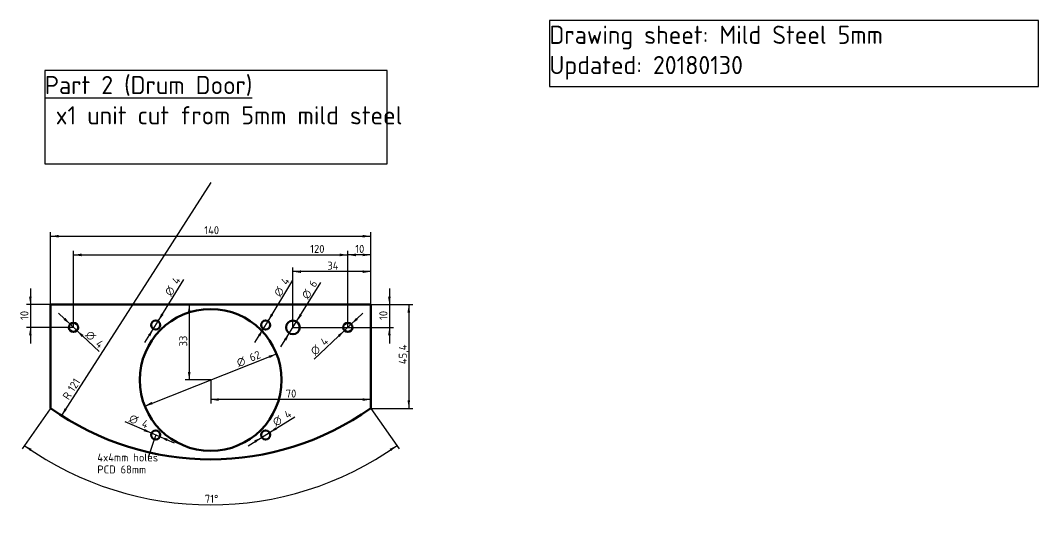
# Model space of a CAD drawing. Header units: millimetres. Extents: x -241 to 1487, y 11 to 833.
# Drawn here: x 732.1 to 1177.5, y 612.4 to 832.9 of the extents above; entities that cross this region are included whole.
import ezdxf
from ezdxf import colors
from ezdxf.entities.mleader import LeaderData, LeaderLine
from ezdxf.enums import TextEntityAlignment as Align
from ezdxf.math import Vec2, Vec3

# ---------------------------------------------------------------- set-up
doc = ezdxf.new("R2010")
doc.units = ezdxf.units.MM
doc.layers.add('Default', color=7, linetype='Continuous')
doc.layers.add('Dimensions', color=7, linetype='Continuous')
doc.styles.add('SEACAD_Solid_Edge_ISO', font='seiso.ttf')
doc.styles.add('SEACAD_Solid_Edge_ISO1_Symbols', font='semeci1.ttf')
doc.dimstyles.new('ISO_(mm)', dxfattribs={"dimtxt": 3.5, "dimasz": 3.5, "dimexe": 1.75, "dimexo": 0, "dimgap": 0.875, "dimtad": 1, "dimtxsty": 'SEACAD_Solid_Edge_ISO', "dimblk1": '_SE_FILLED', "dimblk2": '_SE_FILLED', "dimsah": 1, "dimcen": 1.75, "dimadec": 0, "dimazin": 0, "dimtfac": 0.5, "dimtmove": 0, "dimatfit": 3, "dimfxl": 1, "dimarcsym": 0})

# ---------------------------------------------------------------- blocks, each defined once
blk = doc.blocks.new('_SE_FILLED')
at = {"color": 0}
blk.add_line((0, 0), (-1, 0), dxfattribs=at)
blk.add_solid([(0, 0), (-1, -0.1665), (-1, 0.1665), (0, 0)], dxfattribs=at)
blk = doc.blocks.new('DMBLK123')
at = {"layer": 'Dimensions', "linetype": 'Continuous', "lineweight": 25}
for points in [[(737.06, 645.53), (733.85, 647.03), (736.4, 644.57)], [(894.32, 644.57), (896.87, 647.03), (893.66, 645.53)]]:
    blk.add_hatch(color=7, dxfattribs=at).paths.add_polyline_path(points)
at = {"layer": 'Dimensions', "color": 7, "linetype": 'Continuous', "lineweight": 25}
for p, q in [((745.21, 663.05), (732.84, 645.61)), ((885.36, 663.26), (897.88, 645.61))]:
    blk.add_line(p, q, dxfattribs=at)
blk.add_arc((815.36, 761.96), 140.9, 234.654, 305.346, dxfattribs=at)
at = {"layer": 'Dimensions', "color": 7, "linetype": 'Continuous', "lineweight": 25, "style": 'SEACAD_Solid_Edge_ISO'}
blk.add_text('71°', height=3.5, dxfattribs=at).set_placement((812.81, 625.44), align=Align.TOP_LEFT)
blk = doc.blocks.new('DMBLK124')
at = {"layer": 'Dimensions', "linetype": 'Continuous', "lineweight": 25}
for points in [[(748.86, 739.1), (745.36, 738.52), (748.86, 737.94)], [(881.86, 739.1), (881.86, 737.94), (885.36, 738.52)]]:
    blk.add_hatch(color=7, dxfattribs=at).paths.add_polyline_path(points)
at = {"layer": 'Dimensions', "color": 7, "linetype": 'Continuous', "lineweight": 25}
for p, q in [((745.36, 708.66), (745.36, 740.27)), ((885.36, 708.66), (885.36, 740.27)), ((745.36, 738.52), (885.36, 738.52))]:
    blk.add_line(p, q, dxfattribs=at)
at = {"layer": 'Dimensions', "color": 7, "linetype": 'Continuous', "lineweight": 25, "style": 'SEACAD_Solid_Edge_ISO'}
blk.add_text('140', height=3.5, dxfattribs=at).set_placement((812.57, 742.9), align=Align.TOP_LEFT)
blk = doc.blocks.new('DMBLK125')
at = {"layer": 'Dimensions', "linetype": 'Continuous', "lineweight": 25}
for points in [[(902.61, 705.16), (902.03, 708.66), (901.45, 705.16)], [(902.61, 666.76), (901.45, 666.76), (902.03, 663.26)]]:
    blk.add_hatch(color=7, dxfattribs=at).paths.add_polyline_path(points)
at = {"layer": 'Dimensions', "color": 7, "linetype": 'Continuous', "lineweight": 25}
for p, q in [((885.36, 708.66), (903.78, 708.66)), ((902.03, 708.66), (902.03, 663.26)), ((885.29, 663.26), (903.78, 663.26))]:
    blk.add_line(p, q, dxfattribs=at)
at = {"layer": 'Dimensions', "color": 7, "linetype": 'Continuous', "lineweight": 25, "style": 'SEACAD_Solid_Edge_ISO'}
blk.add_text('45,4', height=3.5, rotation=90, dxfattribs=at).set_placement((897.66, 682.58), align=Align.TOP_LEFT)
blk = doc.blocks.new('DMBLK126')
at = {"layer": 'Dimensions', "linetype": 'Continuous', "lineweight": 25}
blk.add_hatch(color=7, dxfattribs=at).paths.add_polyline_path([(752.49, 662.69), (751.5, 663.32), (750.11, 660.06)])
at = {"layer": 'Dimensions', "color": 7, "linetype": 'Continuous', "lineweight": 25}
blk.add_line((815.36, 761.96), (750.11, 660.06), dxfattribs=at)
at = {"layer": 'Dimensions', "color": 7, "linetype": 'Continuous', "lineweight": 25, "style": 'SEACAD_Solid_Edge_ISO'}
for s, p in [('121', (752.58, 672.04)), ('R', (750.34, 668.53))]:
    blk.add_text(s, height=3.5, rotation=57.3659, dxfattribs=at).set_placement(p, align=Align.TOP_LEFT)
blk = doc.blocks.new('DMBLK127')
at = {"layer": 'Dimensions', "linetype": 'Continuous', "lineweight": 25}
for points in [[(818.86, 666.51), (818.86, 667.67), (815.36, 667.09)], [(881.86, 666.51), (885.36, 667.09), (881.86, 667.67)]]:
    blk.add_hatch(color=7, dxfattribs=at).paths.add_polyline_path(points)
at = {"layer": 'Dimensions', "color": 7, "linetype": 'Continuous', "lineweight": 25}
for p, q in [((885.36, 708.66), (885.36, 665.34)), ((815.36, 675.66), (815.36, 665.34)), ((885.36, 667.09), (815.36, 667.09))]:
    blk.add_line(p, q, dxfattribs=at)
at = {"layer": 'Dimensions', "color": 7, "linetype": 'Continuous', "lineweight": 25, "style": 'SEACAD_Solid_Edge_ISO'}
blk.add_text('70', height=3.5, dxfattribs=at).set_placement((848.21, 671.47), align=Align.TOP_LEFT)
blk = doc.blocks.new('DMBLK128')
at = {"layer": 'Dimensions', "linetype": 'Continuous', "lineweight": 25}
for points in [[(806.56, 705.16), (805.97, 708.66), (805.39, 705.16)], [(806.56, 679.16), (805.39, 679.16), (805.97, 675.66)]]:
    blk.add_hatch(color=7, dxfattribs=at).paths.add_polyline_path(points)
at = {"layer": 'Dimensions', "color": 7, "linetype": 'Continuous', "lineweight": 25}
for p, q in [((745.36, 708.66), (807.72, 708.66)), ((805.97, 708.66), (805.97, 675.66)), ((815.36, 675.66), (804.22, 675.66))]:
    blk.add_line(p, q, dxfattribs=at)
at = {"layer": 'Dimensions', "color": 7, "linetype": 'Continuous', "lineweight": 25, "style": 'SEACAD_Solid_Edge_ISO'}
blk.add_text('33', height=3.5, rotation=90, dxfattribs=at).set_placement((801.6, 690.33), align=Align.TOP_LEFT)
blk = doc.blocks.new('DMBLK129')
at = {"layer": 'Dimensions', "linetype": 'Continuous', "lineweight": 25}
for points in [[(840.73, 686.29), (841.15, 685.21), (844.2, 687.04)], [(789.56, 666.11), (786.52, 664.28), (789.99, 665.02)]]:
    blk.add_hatch(color=7, dxfattribs=at).paths.add_polyline_path(points)
at = {"layer": 'Dimensions', "color": 7, "linetype": 'Continuous', "lineweight": 25}
blk.add_line((786.52, 664.28), (844.2, 687.04), dxfattribs=at)
for s, style, p in [('O', 'SEACAD_Solid_Edge_ISO1_Symbols', (826.29, 684.68)), ('62', 'SEACAD_Solid_Edge_ISO', (831.87, 686.88))]:
    blk.add_text(s, height=3.5, rotation=21.5313, dxfattribs=dict(at, style=style)).set_placement(p, align=Align.TOP_LEFT)
blk = doc.blocks.new('DMBLK130')
at = {"layer": 'Dimensions', "linetype": 'Continuous', "lineweight": 25}
for points in [[(878.86, 730.94), (875.36, 730.35), (878.86, 729.77)], [(881.86, 730.94), (881.86, 729.77), (885.36, 730.35)]]:
    blk.add_hatch(color=7, dxfattribs=at).paths.add_polyline_path(points)
at = {"layer": 'Dimensions', "color": 7, "linetype": 'Continuous', "lineweight": 25}
for p, q in [((875.36, 698.66), (875.36, 732.1)), ((885.36, 708.66), (885.36, 732.1)), ((885.36, 730.35), (875.36, 730.35))]:
    blk.add_line(p, q, dxfattribs=at)
at = {"layer": 'Dimensions', "color": 7, "linetype": 'Continuous', "lineweight": 25, "style": 'SEACAD_Solid_Edge_ISO'}
blk.add_text('10', height=3.5, dxfattribs=at).set_placement((878.61, 734.73), align=Align.TOP_LEFT)
blk = doc.blocks.new('DMBLK131')
at = {"layer": 'Dimensions', "linetype": 'Continuous', "lineweight": 25}
for points in [[(841.75, 704.71), (840.44, 701.41), (842.75, 704.1)], [(836.05, 695.3), (837.05, 694.7), (838.36, 697.99)]]:
    blk.add_hatch(color=7, dxfattribs=at).paths.add_polyline_path(points)
at = {"layer": 'Dimensions', "color": 7, "linetype": 'Continuous', "lineweight": 25}
for p, q in [((840.44, 701.41), (851.28, 719.28)), ((834.73, 692.01), (840.44, 701.41))]:
    blk.add_line(p, q, dxfattribs=at)
for s, style, p in [('4', 'SEACAD_Solid_Edge_ISO', (845.83, 718.73)), ('O', 'SEACAD_Solid_Edge_ISO1_Symbols', (842.72, 713.61))]:
    blk.add_text(s, height=3.5, rotation=58.7538, dxfattribs=dict(at, style=style)).set_placement(p, align=Align.TOP_LEFT)
blk = doc.blocks.new('DMBLK132')
at = {"layer": 'Dimensions', "linetype": 'Continuous', "lineweight": 25}
for points in [[(793.71, 704.69), (792.37, 701.4), (794.7, 704.08)], [(787.93, 695.32), (788.93, 694.71), (790.27, 698)]]:
    blk.add_hatch(color=7, dxfattribs=at).paths.add_polyline_path(points)
at = {"layer": 'Dimensions', "color": 7, "linetype": 'Continuous', "lineweight": 25}
for p, q in [((792.37, 701.4), (803.57, 719.58)), ((786.6, 692.04), (792.37, 701.4))]:
    blk.add_line(p, q, dxfattribs=at)
for s, style, p in [('4', 'SEACAD_Solid_Edge_ISO', (798.12, 719.07)), ('O', 'SEACAD_Solid_Edge_ISO1_Symbols', (794.97, 713.97))]:
    blk.add_text(s, height=3.5, rotation=58.3569, dxfattribs=dict(at, style=style)).set_placement(p, align=Align.TOP_LEFT)
blk = doc.blocks.new('DMBLK133')
at = {"layer": 'Dimensions', "linetype": 'Continuous', "lineweight": 25}
for points in [[(786.03, 653.24), (789.48, 652.4), (786.49, 654.31)], [(796.15, 648.93), (796.61, 650), (793.16, 650.83)]]:
    blk.add_hatch(color=7, dxfattribs=at).paths.add_polyline_path(points)
at = {"layer": 'Dimensions', "color": 7, "linetype": 'Continuous', "lineweight": 25}
for p, q in [((789.48, 652.4), (777.89, 657.34)), ((799.6, 648.09), (789.48, 652.4))]:
    blk.add_line(p, q, dxfattribs=at)
for s, style, p in [('O', 'SEACAD_Solid_Edge_ISO1_Symbols', (780.73, 660.88)), ('4', 'SEACAD_Solid_Edge_ISO', (786.24, 658.53))]:
    blk.add_text(s, height=3.5, rotation=336.935, dxfattribs=dict(at, style=style)).set_placement(p, align=Align.TOP_LEFT)
blk = doc.blocks.new('DMBLK134')
at = {"layer": 'Dimensions', "linetype": 'Continuous', "lineweight": 25}
for points in [[(843.77, 655.01), (841.1, 652.67), (844.38, 654.02)], [(834.42, 649.21), (835.03, 648.22), (837.7, 650.56)]]:
    blk.add_hatch(color=7, dxfattribs=at).paths.add_polyline_path(points)
at = {"layer": 'Dimensions', "color": 7, "linetype": 'Continuous', "lineweight": 25}
for p, q in [((841.1, 652.67), (852.19, 659.55)), ((831.75, 646.87), (841.1, 652.67))]:
    blk.add_line(p, q, dxfattribs=at)
for s, style, p in [('O', 'SEACAD_Solid_Edge_ISO1_Symbols', (841.99, 658.37)), ('4', 'SEACAD_Solid_Edge_ISO', (847.08, 661.53))]:
    blk.add_text(s, height=3.5, rotation=31.8232, dxfattribs=dict(at, style=style)).set_placement(p, align=Align.TOP_LEFT)
blk = doc.blocks.new('DMBLK135')
at = {"layer": 'Dimensions', "linetype": 'Continuous', "lineweight": 25}
for points in [[(854.29, 704.49), (852.94, 701.21), (855.28, 703.88)], [(847.44, 693.44), (848.43, 692.83), (849.78, 696.11)]]:
    blk.add_hatch(color=7, dxfattribs=at).paths.add_polyline_path(points)
at = {"layer": 'Dimensions', "color": 7, "linetype": 'Continuous', "lineweight": 25}
for p, q in [((852.94, 701.21), (863.5, 718.25)), ((846.09, 690.16), (852.94, 701.21))]:
    blk.add_line(p, q, dxfattribs=at)
for s, style, p in [('6', 'SEACAD_Solid_Edge_ISO', (858, 717.69)), ('O', 'SEACAD_Solid_Edge_ISO1_Symbols', (854.84, 712.59))]:
    blk.add_text(s, height=3.5, rotation=58.2228, dxfattribs=dict(at, style=style)).set_placement(p, align=Align.TOP_LEFT)
blk = doc.blocks.new('DMBLK136')
at = {"layer": 'Dimensions', "linetype": 'Continuous', "lineweight": 25}
for points in [[(758.86, 730.94), (755.36, 730.35), (758.86, 729.77)], [(871.86, 730.94), (871.86, 729.77), (875.36, 730.35)]]:
    blk.add_hatch(color=7, dxfattribs=at).paths.add_polyline_path(points)
at = {"layer": 'Dimensions', "color": 7, "linetype": 'Continuous', "lineweight": 25}
for p, q in [((755.36, 698.66), (755.36, 732.1)), ((875.36, 698.66), (875.36, 732.1)), ((755.36, 730.35), (875.36, 730.35))]:
    blk.add_line(p, q, dxfattribs=at)
at = {"layer": 'Dimensions', "color": 7, "linetype": 'Continuous', "lineweight": 25, "style": 'SEACAD_Solid_Edge_ISO'}
blk.add_text('120', height=3.5, dxfattribs=at).set_placement((858.9, 734.73), align=Align.TOP_LEFT)
blk = doc.blocks.new('DMBLK137')
at = {"layer": 'Dimensions', "linetype": 'Continuous', "lineweight": 25}
for points in [[(735.91, 712.16), (736.49, 708.66), (737.07, 712.16)], [(735.91, 695.16), (737.07, 695.16), (736.49, 698.66)]]:
    blk.add_hatch(color=7, dxfattribs=at).paths.add_polyline_path(points)
at = {"layer": 'Dimensions', "color": 7, "linetype": 'Continuous', "lineweight": 25}
for p, q in [((736.49, 715.66), (736.49, 691.66)), ((745.36, 708.66), (734.74, 708.66)), ((755.36, 698.66), (734.74, 698.66))]:
    blk.add_line(p, q, dxfattribs=at)
at = {"layer": 'Dimensions', "color": 7, "linetype": 'Continuous', "lineweight": 25, "style": 'SEACAD_Solid_Edge_ISO'}
blk.add_text('10', height=3.5, rotation=90, dxfattribs=at).set_placement((732.12, 701.91), align=Align.TOP_LEFT)
blk = doc.blocks.new('DMBLK138')
at = {"layer": 'Dimensions', "linetype": 'Continuous', "lineweight": 25}
for points in [[(894.12, 712.16), (892.95, 712.16), (893.54, 708.66)], [(894.12, 695.16), (893.54, 698.66), (892.95, 695.16)]]:
    blk.add_hatch(color=7, dxfattribs=at).paths.add_polyline_path(points)
at = {"layer": 'Dimensions', "color": 7, "linetype": 'Continuous', "lineweight": 25}
for p, q in [((893.54, 715.66), (893.54, 691.66)), ((885.36, 708.66), (895.29, 708.66)), ((851.36, 698.66), (895.29, 698.66))]:
    blk.add_line(p, q, dxfattribs=at)
at = {"layer": 'Dimensions', "color": 7, "linetype": 'Continuous', "lineweight": 25, "style": 'SEACAD_Solid_Edge_ISO'}
blk.add_text('10', height=3.5, rotation=90, dxfattribs=at).set_placement((889.16, 701.91), align=Align.TOP_LEFT)
blk = doc.blocks.new('DMBLK139')
at = {"layer": 'Dimensions', "linetype": 'Continuous', "lineweight": 25}
for points in [[(854.86, 723.61), (851.36, 723.03), (854.86, 722.44)], [(881.86, 723.61), (881.86, 722.44), (885.36, 723.03)]]:
    blk.add_hatch(color=7, dxfattribs=at).paths.add_polyline_path(points)
at = {"layer": 'Dimensions', "color": 7, "linetype": 'Continuous', "lineweight": 25}
for p, q in [((851.36, 698.66), (851.36, 724.78)), ((885.36, 723.03), (851.36, 723.03)), ((885.36, 708.66), (885.36, 724.78))]:
    blk.add_line(p, q, dxfattribs=at)
at = {"layer": 'Dimensions', "color": 7, "linetype": 'Continuous', "lineweight": 25, "style": 'SEACAD_Solid_Edge_ISO'}
blk.add_text('34', height=3.5, dxfattribs=at).set_placement((866.41, 727.4), align=Align.TOP_LEFT)
blk = doc.blocks.new('DMBLK144')
at = {"layer": 'Dimensions', "linetype": 'Continuous', "lineweight": 25}
for points in [[(751.77, 702.87), (750.97, 702.02), (753.91, 700.03)], [(759.75, 695.3), (756.81, 697.28), (758.95, 694.45)]]:
    blk.add_hatch(color=7, dxfattribs=at).paths.add_polyline_path(points)
at = {"layer": 'Dimensions', "color": 7, "linetype": 'Continuous', "lineweight": 25}
for p, q in [((748.83, 704.85), (756.81, 697.28)), ((756.81, 697.28), (766.52, 688.08))]:
    blk.add_line(p, q, dxfattribs=at)
for s, style, p in [('O', 'SEACAD_Solid_Edge_ISO1_Symbols', (762.79, 697.65)), ('4', 'SEACAD_Solid_Edge_ISO', (767.14, 693.52))]:
    blk.add_text(s, height=3.5, rotation=316.5364, dxfattribs=dict(at, style=style)).set_placement(p, align=Align.TOP_LEFT)
blk = doc.blocks.new('DMBLK145')
at = {"layer": 'Dimensions', "linetype": 'Continuous', "lineweight": 25}
for points in [[(879.76, 702.01), (878.96, 702.86), (876.81, 700.03)], [(871.76, 694.46), (873.91, 697.29), (870.96, 695.31)]]:
    blk.add_hatch(color=7, dxfattribs=at).paths.add_polyline_path(points)
at = {"layer": 'Dimensions', "color": 7, "linetype": 'Continuous', "lineweight": 25}
for p, q in [((881.9, 704.84), (873.91, 697.29)), ((873.91, 697.29), (860.68, 684.78))]:
    blk.add_line(p, q, dxfattribs=at)
for s, style, p in [('O', 'SEACAD_Solid_Edge_ISO1_Symbols', (858.56, 688.8)), ('4', 'SEACAD_Solid_Edge_ISO', (862.92, 692.92))]:
    blk.add_text(s, height=3.5, rotation=43.384, dxfattribs=dict(at, style=style)).set_placement(p, align=Align.TOP_LEFT)

msp = doc.modelspace()

# ---------------------------------------------------------------- linework, layer by layer
at = {"layer": 'Default', "color": 7, "linetype": 'Continuous', "lineweight": 50}
for p, q in [((745.359, 708.659), (745.359, 663.263)), ((745.359, 708.659), (885.359, 708.659)), ((885.359, 708.659), (885.359, 663.263))]:
    msp.add_line(p, q, dxfattribs=at)
at = {"layer": 'Default', "color": 7, "linetype": 'Continuous', "lineweight": 30}
for points in [[(963.548, 832.914), (963.548, 803.95), (1177.536, 803.95), (1177.536, 832.914), (963.548, 832.914)], [(742.758, 810.946), (742.758, 770.122), (892.613, 770.122), (892.613, 810.946), (742.758, 810.946)]]:
    msp.add_lwpolyline(points, dxfattribs=at)
at = {"layer": 'Default', "color": 7, "linetype": 'Continuous', "lineweight": 50}
for centre, radius in [((815.359, 675.659), 31), ((755.359, 698.659), 2), ((791.317, 699.701), 2), ((839.4, 699.701), 2), ((851.359, 698.659), 3), ((875.359, 698.659), 2), ((791.317, 651.617), 2), ((839.4, 651.617), 2)]:
    msp.add_circle(centre, radius, dxfattribs=at)
msp.add_arc((815.359, 761.959), 121, 234.65402, 305.34598, dxfattribs=at)

# ---------------------------------------------------------------- texts
at = {"layer": 'Default', "char_height": 7.9375, "attachment_point": 1}
for s, insert, width in [('{\\fSolid Edge ISO|b0||i0||c0|p34;\\C7;\\H7.9375;\\W1.;\\T1.;Drawing sheet: Mild Steel 5mm\\P}{\\fSolid Edge ISO|b0||i0||c0|p34;\\C7;\\H7.9375;\\W1.;\\T1.;Updated: 20180130\\P}', (963.548, 830.569), 213.98813), ('{\\fSolid Edge ISO|b0||i0||c0|p34;\\C7;\\L\\H7.9375;\\W1.;\\T1.;Part 2 (Drum Door)\\P}{\\fSolid Edge ISO|b0||i0||c0|p34;\\C7;\\H7.9375;\\W1.;\\T1.; x1 unit cut from 5mm mild steel}', (742.758, 808.601), 149.85551)]:
    msp.add_mtext(s, dxfattribs=dict(at, insert=insert, width=width))

# ---------------------------------------------------------------- dimensions: what is measured, and where the dimension line sits
at = {"layer": 'Dimensions', "color": 7, "linetype": 'Continuous', "lineweight": 25}
dim = msp.add_angular_dim_3p(base=(815.359, 621.064), center=(815.359, 761.959), p1=(885.359, 663.263), p2=(745.359, 663.263), text='\\A1;<>', dimstyle='ISO_(mm)', override={"dimtolj": 1}, dxfattribs=at)
dim.commit()
dim.dimension.update_dxf_attribs({"geometry": 'DMBLK123', "text_midpoint": (815.359, 621.064), "dimtype": 165})
dim = msp.add_radius_dim(center=(815.359, 761.959), mpoint=(750.107, 660.061), text='\\A1;<>', dimstyle='ISO_(mm)', override={"dimtolj": 1}, dxfattribs=at)
dim.commit()
dim.dimension.update_dxf_attribs({"geometry": 'DMBLK126', "text_midpoint": (756.495, 670.038), "dimtype": 164})
for base, p1, p2, angle, picture, middle, dimtype in [((745.359, 738.52), (745.359, 708.659), (885.359, 708.659), 0, 'DMBLK124', (815.359, 738.52), 161), ((755.359, 730.352), (755.359, 698.659), (875.359, 698.659), 360, 'DMBLK136', (861.726, 730.352), 161), ((736.491, 698.659), (745.359, 708.659), (755.359, 698.659), 90, 'DMBLK137', (736.491, 703.659), 160), ((893.537, 698.659), (885.359, 708.659), (851.359, 698.659), 90, 'DMBLK138', (893.537, 703.659), 160), ((805.974, 675.659), (745.359, 708.659), (815.359, 675.659), 90, 'DMBLK128', (805.974, 692.159), 160), ((902.032, 708.659), (885.359, 708.659), (885.359, 663.263), 270, 'DMBLK125', (902.032, 685.961), 161)]:
    dim = msp.add_linear_dim(base=base, p1=p1, p2=p2, angle=angle, text='\\A1;<>', dimstyle='ISO_(mm)', dxfattribs=at)
    dim.commit()
    dim.dimension.update_dxf_attribs({"geometry": picture, "text_midpoint": middle, "dimtype": dimtype})
for base, p2, picture, middle in [((875.359, 730.352), (875.359, 698.659), 'DMBLK130', (880.359, 730.352)), ((851.359, 723.025), (851.359, 698.659), 'DMBLK139', (868.359, 723.025)), ((815.359, 667.091), (815.359, 675.659), 'DMBLK127', (850.359, 667.091))]:
    dim = msp.add_linear_dim(base=base, p1=(885.359, 708.659), p2=p2, text='\\A1;<>', dimstyle='ISO_(mm)', dxfattribs=at)
    dim.commit()
    dim.dimension.update_dxf_attribs({"geometry": picture, "text_midpoint": middle, "dimtype": 160})
for p1, p2, picture, middle in [((790.268, 697.998), (792.366, 701.403), 'DMBLK132', (798.053, 710.631)), ((838.363, 697.991), (840.438, 701.411), 'DMBLK131', (845.824, 710.288)), ((849.779, 696.109), (852.938, 701.209), 'DMBLK135', (857.917, 709.247)), ((753.907, 700.035), (756.81, 697.283), 'DMBLK144', (758.887, 695.315)), ((876.812, 700.033), (873.905, 697.285), 'DMBLK145', (868.318, 692.005)), ((786.522, 664.282), (844.195, 687.036), 'DMBLK129', (832.687, 682.496)), ((793.157, 650.834), (789.477, 652.401), 'DMBLK133', (787.56, 653.217)), ((837.701, 650.563), (841.1, 652.672), 'DMBLK134', (843.252, 654.008))]:
    dim = msp.add_diameter_dim_2p(p1=p1, p2=p2, text='\\A1;<>', dimstyle='ISO_(mm)', override={"dimtmove": 1, "dimtolj": 1}, dxfattribs=at)
    dim.commit()
    dim.dimension.update_dxf_attribs({"geometry": picture, "text_midpoint": middle, "dimtype": 163})

# ---------------------------------------------------------------- leaders
ml = msp.add_multileader_mtext('Standard', dxfattribs=at)
ml.set_content('{\\pxsm0.9;\\fSolid Edge ISO|b0||i0||c0|p34;\\W1.;4x4mm holes\\PPCD 68mm\\P}', color=256)
ml.set_leader_properties()
ml.set_arrow_properties(name='_SE_FILLED')
ml.build(insert=Vec2(0, 0))
ml.multileader.update_dxf_attribs({"dogleg_length": 0, "arrow_head_size": 3.5})
ctx = ml.context
ctx.base_point, ctx.char_height, ctx.arrow_head_size, ctx.landing_gap_size = Vec3(763.786, 642.006), 3.5, 3.5, 1.225
notes = []
notes.append((ctx, [(0, (1, 1, 0), (788.064, 641.756), (-1, 0), 0, [(0, [(791.317, 651.617)], 0, [])])]))
ctx.mtext.insert = Vec3(765.786, 643.523)
for ctx, leaders in notes:
    for number, flags, end, landing, length, lines in leaders:
        leader = LeaderData()
        leader.index, (leader.has_last_leader_line, leader.has_dogleg_vector, leader.attachment_direction) = number, flags
        leader.last_leader_point, leader.dogleg_vector, leader.dogleg_length = Vec3(end), Vec3(landing), length
        for number, points, colour, breaks in lines:
            line = LeaderLine()
            line.index, line.vertices, line.color, line.breaks = number, Vec3.list(points), colors.encode_raw_color(colour), breaks
            leader.lines.append(line)
        ctx.leaders.append(leader)

doc.saveas('drawing.dxf')
